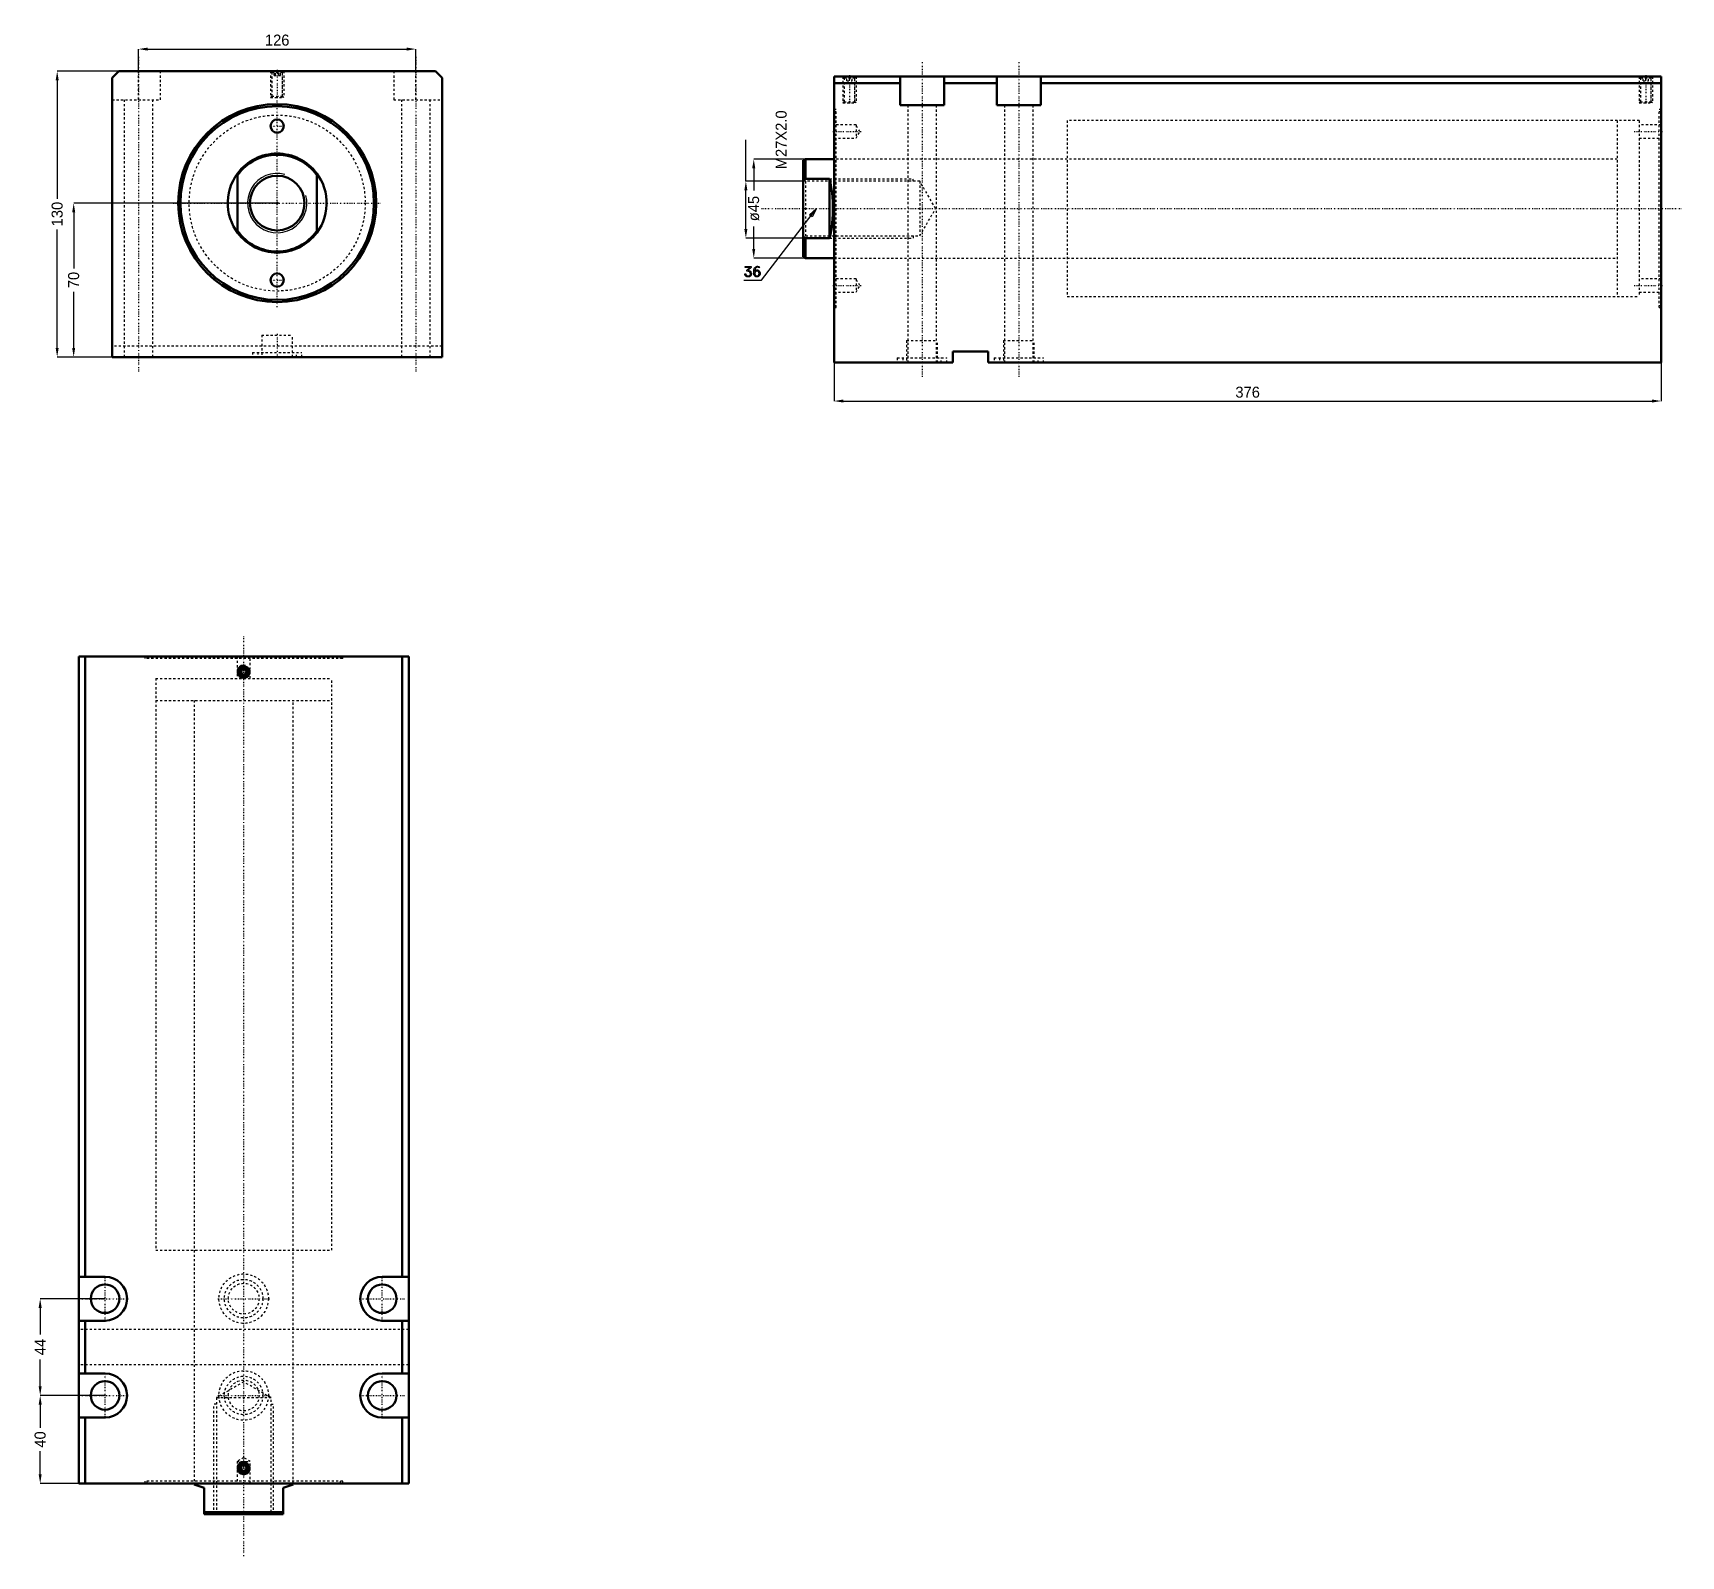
# Model space of a CAD drawing. Header units: millimetres. Extents: x -111 to 638, y -615 to 77.
import ezdxf

# ---------------------------------------------------------------- set-up
doc = ezdxf.new("R2010")
doc.units = ezdxf.units.MM
doc.linetypes.add('Center', pattern=[1.5, 0.45, -0.5, 0.05, -0.5])
doc.linetypes.add('Dashed', pattern=[2, 1, -1])
for name, color, linetype, lineweight in [('2d ConnectionPoints', 7, 'Continuous', 50), ('AM_0', 7, 'Continuous', 50), ('AM_5', 3, 'Continuous', 25), ('AM_7', 7, 'Center', 25), ('AM_9', 6, 'Dashed', 25)]:
    doc.layers.add(name, color=color, linetype=linetype, lineweight=lineweight)
doc.dimstyles.new('ISO-25', dxfattribs={"dimtxt": 2.5, "dimasz": 2.5, "dimexe": 1.25, "dimexo": 0.625, "dimtad": 1, "dimtxsty": 'Standard', "dimcen": 2.5, "dimadec": 0, "dimazin": 0, "dimtfac": 1, "dimtmove": 0, "dimatfit": 3, "dimfxl": 0, "dimarcsym": 0})

# ---------------------------------------------------------------- blocks, each defined once
blk = doc.blocks.new('1_JECX_MF_INLA_80_250_0_rod__0_in_JECX_MF_160_INLA_80_250_0__0')
at = {"layer": 'AM_0'}
for p, q in [((-18, -13.5), (-18, 13.5)), ((18, 13.5), (18, -13.5))]:
    blk.add_line(p, q, dxfattribs=at)
for points in [[(-18, 13.5), (-19.11, 11.88), (-20.07, 10.17), (-20.88, 8.38), (-21.53, 6.53), (-22.02, 4.63), (-22.34, 2.69), (-22.49, 0.73), (-22.47, -1.23), (-22.27, -3.18), (-21.91, -5.11), (-21.38, -7), (-20.69, -8.84), (-19.84, -10.61), (-18.84, -12.3), (-18, -13.5)], [(18, -13.5), (19.11, -11.88), (20.07, -10.17), (20.88, -8.38), (21.53, -6.53), (22.02, -4.63), (22.34, -2.69), (22.49, -0.73), (22.47, 1.23), (22.27, 3.18), (21.91, 5.11), (21.38, 7), (20.69, 8.84), (19.84, 10.61), (18.84, 12.3), (18, 13.5)]]:
    blk.add_lwpolyline(points, dxfattribs=at)
blk.add_circle((0, 0), 12.42, dxfattribs=at)
for radius, start, end in [(22.5, 36.8699, 143.1301), (22, 35.0968, 144.9032), (22, 215.0968, 324.9032), (22.5, 216.8699, 323.1301)]:
    blk.add_arc((0, 0), radius, start, end, dxfattribs=at)
at = {"layer": 'AM_5'}
blk.add_arc((0, 0), 13.5, 75, 15, dxfattribs=at)
blk = doc.blocks.new('2_JECX_MF_EXLA_80_250_0_body__0_in_JECX_MF_160_INLA_80_250_0__0')
at = {"layer": 'AM_0'}
for p, q in [((-72, 60), (-75, 57)), ((72, 60), (-72, 60)), ((75, 57), (72, 60)), ((-75, 57), (-75, -70)), ((75, -70), (75, 57)), ((-75, -70), (75, -70))]:
    blk.add_line(p, q, dxfattribs=at)
for centre, radius in [((0, 0), 45), ((0, 0), 44), ((0, 35), 3), ((0, -35), 3)]:
    blk.add_circle(centre, radius, dxfattribs=at)
at = {"layer": 'AM_5', "linetype": 'Dashed'}
for p, q in [((-3, 60), (-3, 48)), ((3, 60), (3, 48))]:
    blk.add_line(p, q, dxfattribs=at)
at = {"layer": 'AM_7'}
for p, q in [((-63, 66.5), (-63, -76.5)), ((0, 60.6), (0, 47.4)), ((63, 66.5), (63, -76.5)), ((0, -47.25), (0, 47.25)), ((-3.15, 35), (3.15, 35)), ((-47.25, 0), (47.25, 0)), ((-3.15, -35), (3.15, -35)), ((0, -59.5), (0, -70.5))]:
    blk.add_line(p, q, dxfattribs=at)
at = {"layer": 'AM_9'}
for p, q in [((-63, 47), (-63, 60)), ((-53, 47), (-53, 60)), ((-3, 60), (-2.46, 59.46)), ((-1.9, 60), (-2.4, 59.5)), ((-1.44, 58), (-1.44, 60)), ((-0.72, 58), (-0.72, 60)), ((0.72, 58), (0.72, 60)), ((1.44, 58), (1.44, 60)), ((2.4, 59.5), (1.9, 60)), ((2.46, 59.46), (3, 60)), ((53, 60), (53, 47)), ((63, 47), (63, 60)), ((-2.46, 59.46), (-2.46, 48.54)), ((-2.46, 59.46), (2.46, 59.46)), ((-2.4, 59.5), (2.4, 59.5)), ((-2.4, 59.5), (-2.4, 48)), ((-1.44, 58), (1.44, 58)), ((2.4, 48), (2.4, 59.5)), ((2.46, 48.54), (2.46, 59.46)), ((-75, 47), (-53, 47)), ((-69.5, 47), (-69.5, -70)), ((-56.5, -70), (-56.5, 47)), ((-2.46, 48.54), (-3, 48)), ((-3, 48), (3, 48)), ((-2.46, 48.54), (2.46, 48.54)), ((3, 48), (2.46, 48.54)), ((53, 47), (75, 47)), ((56.5, 47), (56.5, -70)), ((69.5, -70), (69.5, 47)), ((75, -65), (-75, -65)), ((-7, -60), (7, -60)), ((-7, -60), (-7, -70)), ((7, -70), (7, -60)), ((-11.25, -67.9), (11.25, -67.9)), ((-11.25, -67.9), (-11.25, -70)), ((-8.75, -67.9), (-8.75, -70)), ((8.75, -70), (8.75, -67.9)), ((11.25, -70), (11.25, -67.9))]:
    blk.add_line(p, q, dxfattribs=at)
blk.add_circle((0, 0), 40, dxfattribs=at)
blk = doc.blocks.new('*D3')
at = {"layer": 'AM_5', "color": 0, "lineweight": -2}
for p, q in [((-63, 60), (-63, 70)), ((-58.83, 70), (58.83, 70)), ((63, 60), (63, 70))]:
    blk.add_line(p, q, dxfattribs=at)
at = {"layer": 'AM_5', "color": 0}
for points in [[(-58.83, 70.69), (-58.83, 69.31), (-63, 70)], [(58.83, 69.31), (58.83, 70.69), (63, 70)]]:
    blk.add_solid(points, dxfattribs=at)
at = {"layer": 'Defpoints', "color": 0}
for p in [(63, 70), (-63, 60), (63, 60)]:
    blk.add_point(p, dxfattribs=at)
at = {"layer": 'AM_5', "color": 0, "insert": (0, 74.05), "char_height": 5, "attachment_point": 5}
blk.add_mtext('126', dxfattribs=at)
blk = doc.blocks.new('*D4')
at = {"layer": 'AM_5', "color": 0, "lineweight": -2}
for p, q in [((-72, 60), (-100, 60)), ((-100, 55.83), (-100, 1.97)), ((-100, -65.83), (-100, -11.97)), ((-75, -70), (-100, -70))]:
    blk.add_line(p, q, dxfattribs=at)
at = {"layer": 'AM_5', "color": 0}
for points in [[(-99.31, 55.83), (-100.69, 55.83), (-100, 60)], [(-100.69, -65.83), (-99.31, -65.83), (-100, -70)]]:
    blk.add_solid(points, dxfattribs=at)
at = {"layer": 'Defpoints', "color": 0}
for p in [(-72, 60), (-100, -70), (-75, -70)]:
    blk.add_point(p, dxfattribs=at)
at = {"layer": 'AM_5', "color": 0, "insert": (-100, -5), "char_height": 5, "attachment_point": 5, "rotation": 90}
blk.add_mtext('130', dxfattribs=at)
blk = doc.blocks.new('*D5')
at = {"layer": 'AM_5', "color": 0, "lineweight": -2}
for p, q in [((0, 0), (-92.5, 0)), ((-92.5, -4.17), (-92.5, -29.72)), ((-92.5, -65.83), (-92.5, -40.28)), ((-75, -70), (-92.5, -70))]:
    blk.add_line(p, q, dxfattribs=at)
at = {"layer": 'AM_5', "color": 0}
for points in [[(-91.81, -4.17), (-93.19, -4.17), (-92.5, 0)], [(-93.19, -65.83), (-91.81, -65.83), (-92.5, -70)]]:
    blk.add_solid(points, dxfattribs=at)
at = {"layer": 'Defpoints', "color": 0}
for p in [(0, 0), (-92.5, -70), (-75, -70)]:
    blk.add_point(p, dxfattribs=at)
at = {"layer": 'AM_5', "color": 0, "insert": (-92.5, -35), "char_height": 5, "attachment_point": 5, "rotation": 90}
blk.add_mtext('70', dxfattribs=at)
blk = doc.blocks.new('1_JECX_MF_INLA_80_250_0_rod__0_in_JECX_MF_160_INLA_80_250_0__4')
at = {"layer": 'AM_0'}
for p, q in [((-22.5, 0), (-22.5, -0.54)), ((22.5, -0.54), (22.5, 0)), ((-18, -2), (-22.5, -0.54)), ((-18, -14), (-18, -2)), ((22.5, -0.54), (18, -2)), ((18, -2), (18, -14)), ((-18, -13), (18, -13)), ((-18, -14), (18, -14))]:
    blk.add_line(p, q, dxfattribs=at)
at = {"layer": 'AM_5', "linetype": 'Dashed'}
for p, q in [((-13.5, -14), (-13.5, 36)), ((-12.42, 36), (-13.5, 36)), ((12.42, 36), (13.5, 36)), ((13.5, -14), (13.5, 36))]:
    blk.add_line(p, q, dxfattribs=at)
at = {"layer": 'AM_7'}
blk.add_line((0, -33), (0, 385), dxfattribs=at)
at = {"layer": 'AM_9'}
for p, q in [((-40, 366), (40, 366)), ((-40, 366), (-40, 356)), ((40, 356), (40, 366)), ((-40, 356), (40, 356)), ((-22.5, 356), (-22.5, 0)), ((22.5, 0), (22.5, 356)), ((0, 46.17), (-12.42, 39)), ((12.42, 39), (0, 46.17)), ((-12.42, 39), (12.42, 39)), ((-12.42, 39), (-12.42, -12.92)), ((12.42, -12.92), (12.42, 39)), ((-12.42, -12.92), (-13.5, -14)), ((-12.42, -12.92), (12.42, -12.92)), ((13.5, -14), (12.42, -12.92))]:
    blk.add_line(p, q, dxfattribs=at)
blk = doc.blocks.new('2_JECX_MF_EXLA_80_250_0_body__0_in_JECX_MF_160_INLA_80_250_0__4')
at = {"layer": 'AM_0'}
for p, q in [((75, 376), (-75, 376)), ((-75, 376), (-75, 0)), ((-72, 376), (-72, 94)), ((72, 376), (72, 94)), ((75, 376), (75, 0)), ((-0.72, 370.25), (-1.44, 369)), ((-1.44, 369), (-0.72, 367.75)), ((0.72, 370.25), (-0.72, 370.25)), ((-0.72, 367.75), (0.72, 367.75)), ((1.44, 369), (0.72, 370.25)), ((0.72, 367.75), (1.44, 369)), ((-63, 94), (-75, 94)), ((75, 94), (63, 94)), ((-75, 74), (-63, 74)), ((-72, 74), (-72, 50)), ((63, 74), (75, 74)), ((72, 74), (72, 50)), ((-63, 50), (-75, 50)), ((75, 50), (63, 50)), ((-75, 30), (-63, 30)), ((-72, 30), (-72, 0)), ((63, 30), (75, 30)), ((72, 30), (72, 0)), ((-0.72, 8.25), (-1.44, 7)), ((0.72, 8.25), (-0.72, 8.25)), ((1.44, 7), (0.72, 8.25)), ((75, 0), (-75, 0)), ((-1.44, 7), (-0.72, 5.75)), ((-0.72, 5.75), (0.72, 5.75)), ((0.72, 5.75), (1.44, 7))]:
    blk.add_line(p, q, dxfattribs=at)
for centre, radius in [((0, 369), 2.46), ((0, 369), 2.4), ((0, 369), 1.9), ((-63, 84), 6.5), ((63, 84), 6.5), ((-63, 40), 6.5), ((63, 40), 6.5), ((0, 7), 2.46), ((0, 7), 2.4), ((0, 7), 1.9)]:
    blk.add_circle(centre, radius, dxfattribs=at)
for centre, start, end in [((-63, 84), 270, 90), ((63, 84), 90, 270), ((-63, 40), 270, 90), ((63, 40), 90, 270)]:
    blk.add_arc(centre, 10, start, end, dxfattribs=at)
at = {"layer": 'AM_5'}
for centre in [(0, 369), (0, 7)]:
    blk.add_arc(centre, 3, 75, 15, dxfattribs=at)
at = {"layer": 'AM_7'}
for p, q in [((-3.15, 369), (3.15, 369)), ((-63, 73.5), (-63, 94.5)), ((63, 73.5), (63, 94.5)), ((-73.5, 84), (-52.5, 84)), ((-11.81, 84), (11.81, 84)), ((52.5, 84), (73.5, 84)), ((-63, 29.5), (-63, 50.5)), ((63, 29.5), (63, 50.5)), ((-73.5, 40), (-52.5, 40)), ((-11.81, 40), (11.81, 40)), ((52.5, 40), (73.5, 40)), ((-3.15, 7), (3.15, 7))]:
    blk.add_line(p, q, dxfattribs=at)
at = {"layer": 'AM_9'}
for p, q in [((-45, 376), (-45, 375)), ((45, 375), (-45, 375)), ((-44, 376), (-44, 375)), ((-3, 376), (-3, 366)), ((3, 366), (3, 376)), ((44, 375), (44, 376)), ((45, 375), (45, 376)), ((-40, 366), (40, 366)), ((-40, 366), (-40, 106)), ((40, 106), (40, 366)), ((-40, 106), (40, 106)), ((-22.5, 106), (-22.5, 0)), ((22.5, 0), (22.5, 106)), ((75, 70), (-75, 70)), ((75, 54), (-75, 54)), ((0, 11.73), (-3, 10)), ((-3, 10), (3, 10)), ((-3, 10), (-3, 0)), ((3, 10), (0, 11.73)), ((3, 0), (3, 10)), ((45, 1), (-45, 1)), ((-45, 1), (-45, 0)), ((-44, 1), (-44, 0)), ((44, 0), (44, 1)), ((45, 0), (45, 1))]:
    blk.add_line(p, q, dxfattribs=at)
for centre, radius in [((0, 84), 11.25), ((0, 84), 8.75), ((0, 84), 7), ((0, 40), 11.25), ((0, 40), 8.75), ((0, 40), 7)]:
    blk.add_circle(centre, radius, dxfattribs=at)
blk = doc.blocks.new('*D11')
at = {"layer": 'AM_5', "color": 0, "lineweight": -2}
for p, q in [((-78.23, -498.07), (-107.73, -498.07)), ((-107.73, -502.24), (-107.73, -514.4)), ((-107.73, -537.9), (-107.73, -525.74)), ((-78.23, -542.07), (-107.73, -542.07))]:
    blk.add_line(p, q, dxfattribs=at)
at = {"layer": 'AM_5', "color": 0}
for points in [[(-108.42, -502.24), (-107.04, -502.24), (-107.73, -498.07)], [(-108.42, -537.9), (-107.04, -537.9), (-107.73, -542.07)]]:
    blk.add_solid(points, dxfattribs=at)
at = {"layer": 'Defpoints', "color": 0}
for p in [(-107.73, -498.07), (-78.23, -498.07), (-78.23, -542.07)]:
    blk.add_point(p, dxfattribs=at)
at = {"layer": 'AM_5', "color": 0, "insert": (-107.73, -520.07), "char_height": 5, "attachment_point": 5, "rotation": 90}
blk.add_mtext('44', dxfattribs=at)
blk = doc.blocks.new('*D12')
at = {"layer": 'AM_5', "color": 0, "lineweight": -2}
for p, q in [((-78.23, -542.07), (-107.73, -542.07)), ((-107.73, -546.24), (-107.73, -556.82)), ((-107.73, -577.9), (-107.73, -567.32)), ((-90.23, -582.07), (-107.73, -582.07))]:
    blk.add_line(p, q, dxfattribs=at)
at = {"layer": 'AM_5', "color": 0}
for points in [[(-108.42, -546.24), (-107.04, -546.24), (-107.73, -542.07)], [(-108.42, -577.9), (-107.04, -577.9), (-107.73, -582.07)]]:
    blk.add_solid(points, dxfattribs=at)
at = {"layer": 'Defpoints', "color": 0}
for p in [(-78.23, -542.07), (-107.73, -582.07), (-90.23, -582.07)]:
    blk.add_point(p, dxfattribs=at)
at = {"layer": 'AM_5', "color": 0, "insert": (-107.73, -562.07), "char_height": 5, "attachment_point": 5, "rotation": 90}
blk.add_mtext('40', dxfattribs=at)
blk = doc.blocks.new('1_JECX_MF_INLA_80_250_0_rod__0_in_JECX_MF_160_INLA_80_250_0__2')
at = {"layer": 'AM_0'}
for p, q in [((-13, 22.5), (-14, 22)), ((0, 22.5), (-13, 22.5)), ((-13, 22.5), (-13, 13.5)), ((-14, 22), (-14, -22)), ((-13, 13.5), (-14, 12.65)), ((-2, 13.5), (-13, 13.5)), ((-2, 13.5), (-2, -13.5)), ((-14, -12.65), (-13, -13.5)), ((-13, -13.5), (-2, -13.5)), ((-13, -13.5), (-13, -22.5)), ((-14, -22), (-13, -22.5)), ((-13, -22.5), (0, -22.5))]:
    blk.add_line(p, q, dxfattribs=at)
blk.add_lwpolyline([(-2, -13.5), (-1.64, -11.88), (-1.33, -10.17), (-1.06, -8.38), (-0.85, -6.53), (-0.69, -4.63), (-0.59, -2.69), (-0.54, -0.73), (-0.55, 1.23), (-0.61, 3.18), (-0.73, 5.11), (-0.9, 7), (-1.13, 8.84), (-1.4, 10.61), (-1.73, 12.3), (-2, 13.5)], dxfattribs=at)
at = {"layer": 'AM_5', "linetype": 'Dashed'}
for p, q in [((-14, 13.5), (36, 13.5)), ((36, 12.42), (36, 13.5)), ((-14, -13.5), (36, -13.5)), ((36, -12.42), (36, -13.5))]:
    blk.add_line(p, q, dxfattribs=at)
at = {"layer": 'AM_7'}
blk.add_line((-33, 0), (385, 0), dxfattribs=at)
at = {"layer": 'AM_9'}
for p, q in [((366, 40), (356, 40)), ((356, 40), (356, -40)), ((366, 40), (366, -40)), ((356, 22.5), (0, 22.5)), ((-12.92, 12.42), (-14, 13.5)), ((39, 12.42), (-12.92, 12.42)), ((-12.92, 12.42), (-12.92, -12.42)), ((46.17, 0), (39, 12.42)), ((39, 12.42), (39, -12.42)), ((39, -12.42), (46.17, 0)), ((-14, -13.5), (-12.92, -12.42)), ((-12.92, -12.42), (39, -12.42)), ((0, -22.5), (356, -22.5)), ((356, -40), (366, -40))]:
    blk.add_line(p, q, dxfattribs=at)
blk = doc.blocks.new('2_JECX_MF_EXLA_80_250_0_body__0_in_JECX_MF_160_INLA_80_250_0__2')
at = {"layer": 'AM_0'}
for p, q in [((0, -70), (0, 60)), ((376, 60), (0, 60)), ((30, 47), (30, 60)), ((50, 47), (50, 60)), ((74, 47), (74, 60)), ((94, 47), (94, 60)), ((376, -70), (376, 60)), ((30, 57), (0, 57)), ((74, 57), (50, 57)), ((376, 57), (94, 57)), ((30, 47), (50, 47)), ((74, 47), (94, 47)), ((70, -65), (54, -65)), ((54, -65), (54, -70)), ((70, -70), (70, -65)), ((54, -70), (0, -70)), ((376, -70), (70, -70))]:
    blk.add_line(p, q, dxfattribs=at)
at = {"layer": 'AM_5', "linetype": 'Dashed'}
for p, q in [((4, 60), (4, 48)), ((10, 60), (10, 48)), ((366, 60), (366, 48)), ((372, 60), (372, 48))]:
    blk.add_line(p, q, dxfattribs=at)
at = {"layer": 'AM_7'}
for p, q in [((7, 60.6), (7, 47.4)), ((40, 66.5), (40, -76.5)), ((84, 66.5), (84, -76.5)), ((369, 60.6), (369, 47.4)), ((-0.59, 35), (12.32, 35)), ((363.68, 35), (376.59, 35)), ((-0.59, -35), (12.32, -35)), ((363.68, -35), (376.59, -35))]:
    blk.add_line(p, q, dxfattribs=at)
at = {"layer": 'AM_9'}
for p, q in [((4, 60), (4.54, 59.46)), ((5.1, 60), (4.6, 59.5)), ((5.75, 58), (5.75, 60)), ((7, 58), (7, 60)), ((8.25, 58), (8.25, 60)), ((9.4, 59.5), (8.9, 60)), ((9.46, 59.46), (10, 60)), ((366, 60), (366.54, 59.46)), ((367.1, 60), (366.6, 59.5)), ((367.75, 58), (367.75, 60)), ((369, 58), (369, 60)), ((370.25, 58), (370.25, 60)), ((371.4, 59.5), (370.9, 60)), ((371.46, 59.46), (372, 60)), ((4.54, 59.46), (4.54, 48.54)), ((4.54, 59.46), (9.46, 59.46)), ((4.6, 59.5), (4.6, 48)), ((4.6, 59.5), (9.4, 59.5)), ((5.75, 58), (8.25, 58)), ((9.4, 48), (9.4, 59.5)), ((9.46, 48.54), (9.46, 59.46)), ((366.54, 59.46), (366.54, 48.54)), ((366.54, 59.46), (371.46, 59.46)), ((366.6, 59.5), (371.4, 59.5)), ((366.6, 59.5), (366.6, 48)), ((367.75, 58), (370.25, 58)), ((371.4, 48), (371.4, 59.5)), ((371.46, 48.54), (371.46, 59.46)), ((1, 45), (0, 45)), ((1, -45), (1, 45)), ((4.54, 48.54), (4, 48)), ((4, 48), (10, 48)), ((4.54, 48.54), (9.46, 48.54)), ((10, 48), (9.46, 48.54)), ((33.5, 47), (33.5, -70)), ((46.5, -70), (46.5, 47)), ((77.5, 47), (77.5, -70)), ((90.5, -70), (90.5, 47)), ((366.54, 48.54), (366, 48)), ((366, 48), (372, 48)), ((366.54, 48.54), (371.46, 48.54)), ((372, 48), (371.46, 48.54)), ((375, -45), (375, 45)), ((376, 45), (375, 45)), ((1, 44), (0, 44)), ((10, 38), (0, 38)), ((11.73, 35), (10, 38)), ((10, 38), (10, 32)), ((366, 40), (106, 40)), ((106, 40), (106, -40)), ((366, 40), (366, -40)), ((376, 38), (366, 38)), ((376, 44), (375, 44)), ((0, 32), (10, 32)), ((10, 32), (11.73, 35)), ((366, 32), (376, 32)), ((106, 22.5), (0, 22.5)), ((0, -22.5), (106, -22.5)), ((10, -32), (0, -32)), ((11.73, -35), (10, -32)), ((10, -32), (10, -38)), ((10, -38), (11.73, -35)), ((376, -32), (366, -32)), ((0, -38), (10, -38)), ((0, -44), (1, -44)), ((106, -40), (366, -40)), ((366, -38), (376, -38)), ((375, -44), (376, -44)), ((0, -45), (1, -45)), ((375, -45), (376, -45)), ((33, -60), (47, -60)), ((33, -60), (33, -70)), ((47, -70), (47, -60)), ((77, -60), (91, -60)), ((77, -60), (77, -70)), ((91, -70), (91, -60)), ((28.75, -67.9), (51.25, -67.9)), ((28.75, -67.9), (28.75, -70)), ((31.25, -67.9), (31.25, -70)), ((48.75, -70), (48.75, -67.9)), ((51.25, -70), (51.25, -67.9)), ((72.75, -67.9), (95.25, -67.9)), ((72.75, -67.9), (72.75, -70)), ((75.25, -67.9), (75.25, -70)), ((92.75, -70), (92.75, -67.9)), ((95.25, -70), (95.25, -67.9))]:
    blk.add_line(p, q, dxfattribs=at)
blk = doc.blocks.new('*D19')
at = {"layer": 'AM_5', "color": 0, "lineweight": -2}
for p, q in [((253.12, -72.5), (253.12, -90)), ((629.12, -72.5), (629.12, -90)), ((257.29, -90), (624.95, -90))]:
    blk.add_line(p, q, dxfattribs=at)
at = {"layer": 'AM_5', "color": 0}
for points in [[(257.29, -89.31), (257.29, -90.69), (253.12, -90)], [(624.95, -89.31), (624.95, -90.69), (629.12, -90)]]:
    blk.add_solid(points, dxfattribs=at)
at = {"layer": 'Defpoints', "color": 0}
for p in [(253.12, -72.5), (629.12, -72.5), (629.12, -90)]:
    blk.add_point(p, dxfattribs=at)
at = {"layer": 'AM_5', "color": 0, "insert": (441.12, -86), "char_height": 5, "attachment_point": 5}
blk.add_mtext('376', dxfattribs=at)
blk = doc.blocks.new('*D20')
at = {"layer": 'AM_5', "color": 0, "lineweight": -2}
for p, q in [((240.12, 20), (216.62, 20)), ((216.62, 15.83), (216.62, 5.67)), ((216.62, -20.83), (216.62, -10.67)), ((240.12, -25), (216.62, -25))]:
    blk.add_line(p, q, dxfattribs=at)
at = {"layer": 'AM_5', "color": 0}
for points in [[(215.92, 15.83), (217.31, 15.83), (216.62, 20)], [(215.92, -20.83), (217.31, -20.83), (216.62, -25)]]:
    blk.add_solid(points, dxfattribs=at)
at = {"layer": 'Defpoints', "color": 0}
for p in [(216.62, 20), (240.12, 20), (240.12, -25)]:
    blk.add_point(p, dxfattribs=at)
at = {"layer": 'AM_5', "color": 0, "insert": (216.62, -2.5), "char_height": 5, "attachment_point": 5, "rotation": 90}
blk.add_mtext('ø45', dxfattribs=at)
blk = doc.blocks.new('*D21')
at = {"layer": 'AM_5', "color": 0, "lineweight": -2}
for p, q in [((213.04, 9.92), (213.04, 28.75)), ((240.2, 9.92), (213.04, 9.92)), ((213.04, -11.83), (213.04, 5.75)), ((239.12, -16), (213.04, -16))]:
    blk.add_line(p, q, dxfattribs=at)
at = {"layer": 'AM_5', "color": 0}
for points in [[(212.34, 5.75), (213.73, 5.75), (213.04, 9.92)], [(212.34, -11.83), (213.73, -11.83), (213.04, -16)]]:
    blk.add_solid(points, dxfattribs=at)
at = {"layer": 'Defpoints', "color": 0}
for p in [(240.2, 9.92), (213.04, -16), (239.12, -16)]:
    blk.add_point(p, dxfattribs=at)
at = {"layer": 'AM_5', "color": 0, "insert": (229.12, 28.75), "char_height": 5, "attachment_point": 5, "rotation": 90}
blk.add_mtext('M27X2.0', dxfattribs=at)

msp = doc.modelspace()

# ---------------------------------------------------------------- linework, layer by layer
at = {"layer": '2d ConnectionPoints'}
for p in [(0, 0), (253.119, -2.5), (-15.23, -582.071)]:
    msp.add_point(p, dxfattribs=at)
at = {"layer": 'AM_5'}
for p, q in [((220.119, -35), (245.119, -2.5)), ((212.119, -35), (220.119, -35))]:
    msp.add_line(p, q, dxfattribs=at)
for points in [[(245.119, -2.5), (243.239, -6.311), (241.918, -5.295), (245.119, -2.5)], [(213.052, -32.194), (213.052, -32.194), (213.057, -32.304), (213.086, -32.459), (213.086, -32.459), (213.14, -32.6), (213.19, -32.688), (213.19, -32.688), (213.249, -32.768), (213.351, -32.875), (213.351, -32.875), (213.47, -32.963), (213.559, -33.013), (213.559, -33.013), (213.652, -33.054), (213.798, -33.098), (213.798, -33.098), (213.949, -33.122), (214.053, -33.127), (214.053, -33.127), (214.163, -33.122), (214.323, -33.098), (214.323, -33.098), (214.477, -33.053), (214.576, -33.011), (214.576, -33.011), (214.67, -32.961), (214.795, -32.871), (214.795, -32.871), (214.904, -32.764), (214.966, -32.683), (214.966, -32.683), (215.019, -32.595), (215.076, -32.454), (215.076, -32.454), (215.107, -32.302), (215.112, -32.194), (215.112, -32.194), (215.104, -32.04), (215.061, -31.828), (215.061, -31.828), (214.981, -31.637), (214.908, -31.523), (214.908, -31.523), (214.82, -31.418), (214.665, -31.282), (214.665, -31.282), (214.483, -31.171), (214.347, -31.11), (214.347, -31.11), (214.201, -31.06), (213.967, -31.006), (213.967, -31.006), (213.716, -30.977), (213.539, -30.972), (213.539, -30.517), (214.859, -29.223), (212.655, -29.223), (212.655, -28.788), (215.476, -28.788), (215.476, -29.243), (214.128, -30.575), (214.128, -30.575), (214.422, -30.643), (214.797, -30.79), (214.797, -30.79), (215.092, -30.991), (215.244, -31.155), (215.244, -31.155), (215.365, -31.338), (215.496, -31.635), (215.496, -31.635), (215.567, -31.961), (215.58, -32.194), (215.58, -32.194), (215.571, -32.362), (215.523, -32.596), (215.523, -32.596), (215.435, -32.81), (215.353, -32.94), (215.353, -32.94), (215.257, -33.059), (215.092, -33.215), (215.092, -33.215), (214.905, -33.343), (214.766, -33.413), (214.766, -33.413), (214.621, -33.47), (214.399, -33.532), (214.399, -33.532), (214.17, -33.565), (214.014, -33.572), (214.014, -33.572), (213.862, -33.566), (213.643, -33.532), (213.643, -33.532), (213.432, -33.471), (213.297, -33.414), (213.297, -33.414), (213.169, -33.345), (212.997, -33.218), (212.997, -33.218), (212.847, -33.063), (212.761, -32.945), (212.761, -32.945), (212.688, -32.815), (212.609, -32.601), (212.609, -32.601), (212.566, -32.364), (212.558, -32.194), (213.052, -32.194)], [(218.085, -33.539), (218.085, -33.539), (217.865, -33.529), (217.572, -33.476), (217.572, -33.476), (217.324, -33.376), (217.183, -33.284), (217.183, -33.284), (217.061, -33.175), (216.907, -32.983), (216.907, -32.983), (216.789, -32.757), (216.73, -32.589), (216.73, -32.589), (216.684, -32.405), (216.635, -32.102), (216.635, -32.102), (216.608, -31.767), (216.603, -31.524), (216.603, -31.524), (216.619, -31.027), (216.701, -30.364), (216.701, -30.364), (216.854, -29.802), (216.995, -29.483), (216.995, -29.483), (217.17, -29.217), (217.499, -28.928), (217.499, -28.928), (217.91, -28.772), (218.228, -28.742), (218.228, -28.742), (218.382, -28.747), (218.592, -28.771), (218.592, -28.771), (218.777, -28.815), (218.888, -28.856), (218.888, -28.856), (218.991, -28.905), (219.134, -28.989), (219.134, -28.989), (219.266, -29.086), (219.346, -29.158), (218.989, -29.451), (218.989, -29.451), (218.943, -29.397), (218.86, -29.325), (218.86, -29.325), (218.762, -29.264), (218.688, -29.228), (218.688, -29.228), (218.608, -29.198), (218.477, -29.166), (218.477, -29.166), (218.332, -29.149), (218.228, -29.145), (218.228, -29.145), (218.064, -29.158), (217.846, -29.225), (217.846, -29.225), (217.662, -29.349), (217.557, -29.464), (217.557, -29.464), (217.466, -29.595), (217.353, -29.809), (217.353, -29.809), (217.267, -30.041), (217.224, -30.206), (217.224, -30.206), (217.19, -30.38), (217.147, -30.652), (217.147, -30.652), (217.114, -30.94), (217.097, -31.141), (217.097, -31.141), (217.17, -31.001), (217.293, -30.818), (217.293, -30.818), (217.432, -30.667), (217.534, -30.583), (217.534, -30.583), (217.644, -30.515), (217.821, -30.441), (217.821, -30.441), (218.013, -30.401), (218.15, -30.393), (218.15, -30.393), (218.312, -30.402), (218.539, -30.45), (218.539, -30.45), (218.748, -30.538), (218.878, -30.619), (218.878, -30.619), (218.999, -30.715), (219.157, -30.882), (219.157, -30.882), (219.29, -31.075), (219.364, -31.219), (219.364, -31.219), (219.426, -31.37), (219.492, -31.606), (219.492, -31.606), (219.528, -31.85), (219.535, -32.018), (219.535, -32.018), (219.527, -32.194), (219.488, -32.441), (219.488, -32.441), (219.415, -32.67), (219.348, -32.813), (219.348, -32.813), (219.267, -32.945), (219.125, -33.12), (219.125, -33.12), (218.956, -33.267), (218.83, -33.349), (218.83, -33.349), (218.694, -33.418), (218.478, -33.492), (218.478, -33.492), (218.247, -33.532), (218.085, -33.539)], [(218.092, -33.13), (218.092, -33.13), (218.209, -33.124), (218.371, -33.094), (218.371, -33.094), (218.516, -33.038), (218.604, -32.987), (218.604, -32.987), (218.683, -32.925), (218.788, -32.816), (218.788, -32.816), (218.874, -32.686), (218.921, -32.589), (218.921, -32.589), (218.959, -32.483), (219.001, -32.314), (219.001, -32.314), (219.024, -32.13), (219.028, -31.999), (219.028, -31.999), (219.024, -31.877), (219.003, -31.702), (219.003, -31.702), (218.963, -31.539), (218.927, -31.437), (218.927, -31.437), (218.883, -31.341), (218.801, -31.212), (218.801, -31.212), (218.701, -31.103), (218.625, -31.04), (218.625, -31.04), (218.541, -30.987), (218.401, -30.93), (218.401, -30.93), (218.244, -30.9), (218.131, -30.894), (218.131, -30.894), (218.013, -30.9), (217.849, -30.933), (217.849, -30.933), (217.698, -30.994), (217.606, -31.05), (217.606, -31.05), (217.521, -31.117), (217.409, -31.234), (217.409, -31.234), (217.315, -31.371), (217.263, -31.474), (217.263, -31.474), (217.22, -31.584), (217.173, -31.759), (217.173, -31.759), (217.148, -31.946), (217.143, -32.077), (217.143, -32.077), (217.147, -32.196), (217.17, -32.366), (217.17, -32.366), (217.214, -32.523), (217.253, -32.621), (217.253, -32.621), (217.302, -32.713), (217.389, -32.834), (217.389, -32.834), (217.496, -32.937), (217.577, -32.995), (217.577, -32.995), (217.665, -33.044), (217.812, -33.096), (217.812, -33.096), (217.975, -33.124), (218.092, -33.13)]]:
    msp.add_lwpolyline(points, dxfattribs=at)

# ---------------------------------------------------------------- block references
for name, p in [('2_JECX_MF_EXLA_80_250_0_body__0_in_JECX_MF_160_INLA_80_250_0__0', (0, 0)), ('2_JECX_MF_EXLA_80_250_0_body__0_in_JECX_MF_160_INLA_80_250_0__2', (253.119, -2.5)), ('1_JECX_MF_INLA_80_250_0_rod__0_in_JECX_MF_160_INLA_80_250_0__2', (253.119, -2.5)), ('1_JECX_MF_INLA_80_250_0_rod__0_in_JECX_MF_160_INLA_80_250_0__0', (0, 0)), ('1_JECX_MF_INLA_80_250_0_rod__0_in_JECX_MF_160_INLA_80_250_0__4', (-15.23, -582.071)), ('2_JECX_MF_EXLA_80_250_0_body__0_in_JECX_MF_160_INLA_80_250_0__4', (-15.23, -582.071))]:
    msp.add_blockref(name, p)

# ---------------------------------------------------------------- dimensions: what is measured, and where the dimension line sits
for base, p1, p2, text, picture, middle in [((63, 70), (-63, 60), (63, 60), '126', '*D3', (0, 70)), ((629.119, -90), (253.119, -72.5), (629.119, -72.5), '376', '*D19', (441.119, -90))]:
    dim = msp.add_linear_dim(base=base, p1=p1, p2=p2, text=text, dimstyle='ISO-25', override={"dimtxt": 5, "dimasz": 4.166667, "dimexe": 0, "dimexo": 0, "dimgap": 1.5}, dxfattribs=at)
    dim.commit()
    dim.dimension.update_dxf_attribs({"geometry": picture, "text_midpoint": middle, "dimtype": 160})
for base, p1, p2, text, picture, middle in [((-100, -70), (-72, 60), (-75, -70), '130', '*D4', (-100, -5)), ((213.036, -16), (240.202, 9.917), (239.119, -16), 'M27X2.0', '*D21', (229.119, 28.75)), ((216.619, 20), (240.119, -25), (240.119, 20), 'ø45', '*D20', (216.619, -2.5)), ((-92.5, -70), (0, 0), (-75, -70), '70', '*D5', (-92.5, -35)), ((-107.73, -498.071), (-78.23, -542.071), (-78.23, -498.071), '44', '*D11', (-107.73, -520.071)), ((-107.73, -582.071), (-78.23, -542.071), (-90.23, -582.071), '40', '*D12', (-107.73, -562.071))]:
    dim = msp.add_linear_dim(base=base, p1=p1, p2=p2, angle=90, text=text, dimstyle='ISO-25', override={"dimtxt": 5, "dimasz": 4.166667, "dimexe": 0, "dimexo": 0, "dimgap": 1.5}, dxfattribs=at)
    dim.commit()
    dim.dimension.update_dxf_attribs({"geometry": picture, "text_midpoint": middle, "dimtype": 160, "text_rotation": 90})

doc.saveas('drawing.dxf')
